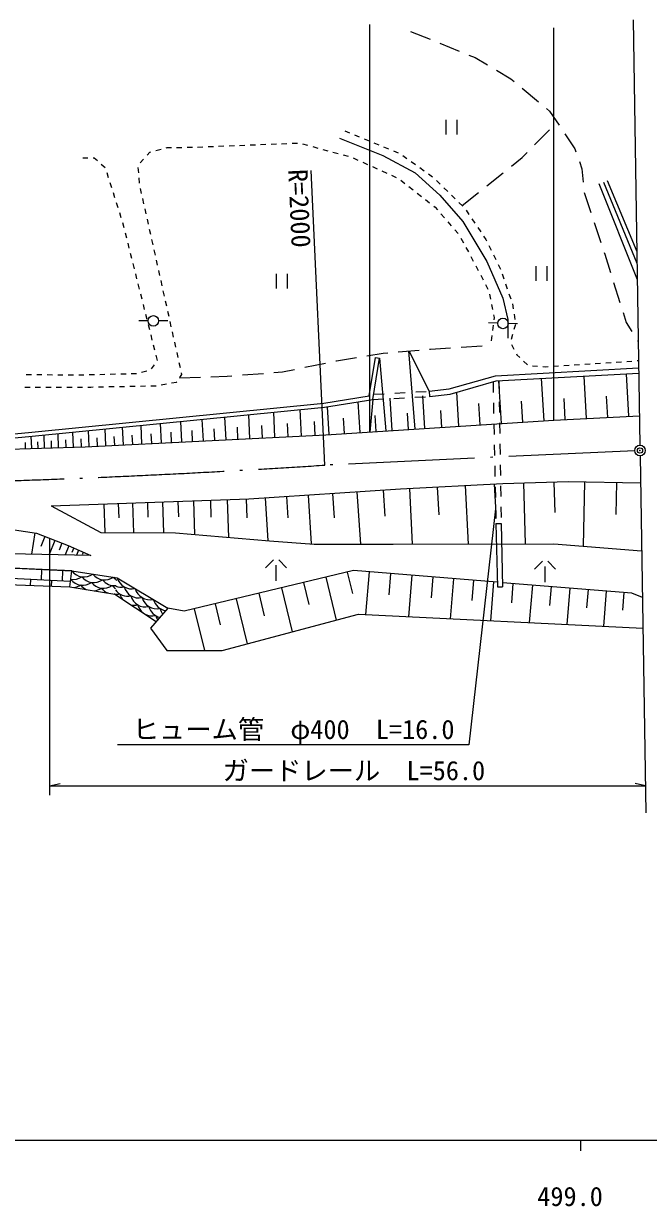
# Model space of a CAD drawing. Units: millimetres, scale not verified. Extents: x 40000 to 680000, y 20000 to 380000.
# Drawn here: x 515017 to 574445, y 198715 to 311278 of the extents above; entities that cross this region are included whole.
import ezdxf
from ezdxf.enums import TextEntityAlignment as Align

# ---------------------------------------------------------------- set-up
doc = ezdxf.new("R2010")
doc.units = ezdxf.units.MM
doc.header["$LTSCALE"] = 1000
doc.header["$PDMODE"] = 32
doc.header["$PDSIZE"] = 500
doc.linetypes.add('LONG_DASHED_DOTTED', pattern=[15.25, 12, -1.5, 0.25, -1.5])
for name, color, linetype, lineweight in [('M-BGD', 7, 'Continuous', 13), ('M-BMK', 7, 'LONG_DASHED_DOTTED', 13), ('M-STR-HTXT', 7, 'Continuous', 13), ('M-STR-STRC', 7, 'Continuous', 13), ('M-TTL-BAND', 7, 'Continuous', 25)]:
    doc.layers.add(name, color=color, linetype=linetype, lineweight=lineweight)
doc.layers.add('M-OTRS', color=6, linetype='Continuous')
doc.styles.add('ＭＳ ゴシック', font='')
doc.styles.get('ＭＳ ゴシック').set_extended_font_data('MS Gothic')

msp = doc.modelspace()

# ---------------------------------------------------------------- linework, layer by layer
at = {"layer": 'M-BGD'}
for p, q in [((551820, 310536), (553675, 309787)), ((554602, 309413), (556457, 308664)), ((557384, 308290), (557979, 308049)), ((557979, 308049), (559147, 307357)), ((560007, 306846), (561375, 306036)), ((561375, 306036), (561689, 305772)), ((562455, 305129), (563988, 303844)), ((564754, 303201), (565046, 302956)), ((565046, 302956), (565947, 301612)), ((555192, 302133), (555192, 300733)), ((556242, 302133), (556242, 300733)), ((565735, 301869), (565759, 301893)), ((545560, 301077), (546023, 300887)), ((546485, 300697), (546948, 300507)), ((563625, 299737), (565032, 301158)), ((566504, 300781), (567454, 299364)), ((528572, 299454), (528665, 299477)), ((528665, 299477), (529069, 299484)), ((529569, 299494), (530069, 299503)), ((530569, 299512), (531069, 299521)), ((531569, 299538), (532068, 299558)), ((532568, 299578), (533067, 299597)), ((533567, 299617), (534067, 299637)), ((534566, 299657), (535066, 299677)), ((535565, 299696), (536065, 299716)), ((536565, 299736), (537064, 299756)), ((537564, 299776), (538063, 299796)), ((538563, 299815), (539063, 299835)), ((539562, 299855), (540062, 299875)), ((540561, 299895), (541061, 299914)), ((541549, 299833), (542032, 299702)), ((542514, 299571), (542997, 299440)), ((547410, 300317), (547873, 300128)), ((548336, 299938), (548798, 299748)), ((549261, 299558), (549723, 299368)), ((521133, 298487), (520658, 298487)), ((521736, 298487), (521633, 298487)), ((522031, 298220), (521736, 298487)), ((526088, 298021), (526419, 298395)), ((526751, 298769), (527006, 299057)), ((527006, 299057), (527118, 299085)), ((527603, 299208), (528088, 299331)), ((543480, 299309), (543962, 299179)), ((544445, 299048), (544927, 298917)), ((545410, 298786), (545892, 298655)), ((546369, 298507), (546824, 298300)), ((550186, 299178), (550648, 298988)), ((551079, 298741), (551485, 298450)), ((561412, 297718), (562427, 298527)), ((562427, 298527), (562921, 299026)), ((567454, 299364), (567552, 299087)), ((522772, 297549), (522401, 297884)), ((525959, 297091), (525924, 297589)), ((547279, 298093), (547734, 297886)), ((548189, 297679), (548644, 297471)), ((549099, 297264), (549554, 297057)), ((551892, 298158), (552298, 297867)), ((552704, 297575), (553110, 297283)), ((567886, 298145), (568126, 297468)), ((568126, 297468), (568253, 296192)), ((523099, 296611), (522948, 297088)), ((523401, 295658), (523250, 296135)), ((526028, 296093), (525994, 296592)), ((550009, 296850), (550464, 296643)), ((550886, 296380), (551279, 296072)), ((553516, 296992), (553922, 296700)), ((554281, 296352), (554640, 296004)), ((559067, 295847), (560631, 297094)), ((569745, 296076), (573391, 286937)), ((570165, 296195), (573366, 288493)), ((570534, 296349), (573348, 289577)), ((523703, 294705), (523552, 295181)), ((526240, 295116), (526132, 295604)), ((551673, 295764), (552067, 295456)), ((552461, 295147), (552854, 294839)), ((554998, 295655), (555356, 295306)), ((555714, 294957), (556073, 294608)), ((556722, 293976), (558286, 295223)), ((568353, 295197), (568363, 295100)), ((568363, 295100), (568968, 293296)), ((524005, 293751), (523854, 294228)), ((526458, 294140), (526349, 294628)), ((553248, 294531), (553642, 294223)), ((554036, 293915), (554161, 293817)), ((554161, 293817), (554384, 293559)), ((556431, 294260), (556789, 293911)), ((524307, 292798), (524156, 293275)), ((526675, 293164), (526566, 293652)), ((526892, 292188), (526784, 292676)), ((554712, 293181), (555039, 292803)), ((557100, 293522), (557380, 293108)), ((557660, 292694), (557939, 292279)), ((524579, 291836), (524457, 292321)), ((527109, 291212), (527001, 291700)), ((555366, 292425), (555694, 292047)), ((556021, 291669), (556348, 291292)), ((558219, 291865), (558499, 291450)), ((569286, 292348), (569922, 290452)), ((524822, 290866), (524701, 291351)), ((527327, 290236), (527218, 290724)), ((556609, 290867), (556846, 290427)), ((558779, 291036), (558984, 290733)), ((558984, 290733), (559043, 290613)), ((525066, 289896), (524944, 290381)), ((525309, 288926), (525187, 289411)), ((527544, 289259), (527435, 289747)), ((557084, 289987), (557321, 289547)), ((559264, 290164), (559485, 289716)), ((570240, 289504), (570297, 289336)), ((570297, 289336), (570845, 287598)), ((525552, 287957), (525431, 288442)), ((527761, 288283), (527653, 288771)), ((557559, 289107), (557796, 288667)), ((558033, 288227), (558271, 287787)), ((559706, 289267), (559928, 288819)), ((560149, 288370), (560370, 287922)), ((563733, 288189), (563733, 286789)), ((564783, 288189), (564783, 286789)), ((525796, 286987), (525674, 287472)), ((527978, 287307), (527870, 287795)), ((539046, 287455), (539046, 286055)), ((540096, 287455), (540096, 286055)), ((558499, 287342), (558723, 286895)), ((560541, 287453), (560702, 286980)), ((526039, 286017), (525917, 286502)), ((528196, 286331), (528087, 286819)), ((558946, 286448), (559170, 286001)), ((560864, 286506), (561026, 286033)), ((571145, 286644), (571746, 284736)), ((526282, 285047), (526160, 285532)), ((528413, 285355), (528304, 285843)), ((528630, 284379), (528522, 284867)), ((559343, 285536), (559439, 285046)), ((561187, 285560), (561349, 285087)), ((526525, 284077), (526404, 284562)), ((528848, 283403), (528739, 283891)), ((559534, 284555), (559629, 284064)), ((561510, 284614), (561510, 284614)), ((561510, 284614), (561592, 284120)), ((572047, 283783), (572350, 282821)), ((526854, 282993), (525988, 282999)), ((526769, 283107), (526647, 283592)), ((527012, 282137), (526890, 282622)), ((528719, 282980), (527854, 282986)), ((529065, 282427), (528956, 282915)), ((560118, 282761), (559253, 282791)), ((559683, 282583), (559622, 282087)), ((559725, 283573), (559773, 283322)), ((559773, 283322), (559744, 283080)), ((561983, 282697), (561118, 282727)), ((561803, 282642), (561662, 282163)), ((561673, 283627), (561754, 283134)), ((572350, 282821), (572876, 281980)), ((527255, 281167), (527134, 281652)), ((529282, 281451), (529173, 281939)), ((559561, 281591), (559500, 281094)), ((561522, 281683), (561381, 281203)), ((527499, 280197), (527377, 280682)), ((529499, 280474), (529391, 280962)), ((553635, 280298), (553723, 280306)), ((553723, 280306), (555631, 280423)), ((556630, 280485), (558626, 280608)), ((561426, 280742), (561660, 280300)), ((573407, 281133), (573486, 281007)), ((527742, 279227), (527620, 279712)), ((529717, 279498), (529608, 279986)), ((544712, 279175), (544792, 279191)), ((544792, 279191), (546686, 279498)), ((547673, 279658), (549231, 279910)), ((548477, 279518), (548872, 279455)), ((548872, 279455), (549478, 272510)), ((549231, 279910), (549651, 279947)), ((550647, 280035), (552639, 280210)), ((561894, 279858), (561941, 279769)), ((561941, 279769), (562226, 279490)), ((572392, 279136), (572891, 279170)), ((573390, 279203), (573514, 279211)), ((526238, 278105), (526723, 278226)), ((527163, 278414), (527455, 278820)), ((529934, 278522), (529825, 279010)), ((530073, 277897), (530042, 278034)), ((538821, 278069), (539653, 278131)), ((539653, 278131), (540794, 278367)), ((541774, 278569), (543733, 278973)), ((562584, 279140), (562941, 278791)), ((563411, 278696), (563910, 278668)), ((564409, 278640), (564674, 278625)), ((564674, 278625), (564908, 278640)), ((565407, 278673), (565906, 278706)), ((566405, 278740), (566904, 278773)), ((567403, 278806), (567902, 278839)), ((568401, 278872), (568900, 278905)), ((569399, 278938), (569897, 278971)), ((570396, 279004), (570895, 279037)), ((571394, 279070), (571893, 279103)), ((515255, 277885), (515755, 277882)), ((516255, 277878), (516755, 277875)), ((517255, 277872), (517755, 277869)), ((518255, 277866), (518755, 277863)), ((519255, 277860), (519755, 277857)), ((520255, 277853), (520489, 277852)), ((520489, 277852), (520755, 277859)), ((521255, 277871), (521754, 277884)), ((522254, 277897), (522754, 277909)), ((523254, 277922), (523754, 277935)), ((524254, 277947), (524753, 277960)), ((525253, 277973), (525753, 277985)), ((528114, 276906), (528605, 276995)), ((529097, 277085), (529557, 277169)), ((529557, 277169), (529576, 277196)), ((529837, 277564), (531835, 277639)), ((529865, 277604), (530073, 277897)), ((532834, 277677), (534387, 277736)), ((534387, 277736), (534832, 277769)), ((535829, 277844), (537824, 277994)), ((559669, 277181), (559689, 276182)), ((560491, 273213), (560232, 277281)), ((560237, 277283), (560252, 276283)), ((564526, 273471), (564269, 277506)), ((568560, 273697), (568343, 277731)), ((572600, 273914), (572383, 277954)), ((515123, 276695), (515623, 276695)), ((516123, 276695), (516623, 276695)), ((517123, 276695), (517623, 276695)), ((518123, 276695), (518623, 276695)), ((519123, 276695), (519623, 276695)), ((520123, 276695), (520623, 276695)), ((521123, 276695), (521405, 276695)), ((521405, 276695), (521623, 276699)), ((522123, 276708), (522623, 276718)), ((523123, 276728), (523623, 276737)), ((524123, 276747), (524622, 276756)), ((525122, 276766), (525622, 276775)), ((526122, 276785), (526622, 276794)), ((527122, 276804), (527604, 276813)), ((527604, 276813), (527622, 276816)), ((548323, 276006), (549322, 276060)), ((550320, 276114), (551319, 276168)), ((552317, 276223), (553316, 276277)), ((553180, 272746), (552983, 275841)), ((556423, 272953), (556216, 276196)), ((570580, 273805), (570471, 275825)), ((544091, 272166), (543922, 274819)), ((547016, 272353), (546829, 275278)), ((548243, 275501), (547938, 272412)), ((548243, 275501), (549241, 275555)), ((550086, 272549), (549890, 275619)), ((550240, 275609), (551238, 275663)), ((552237, 275717), (553235, 275772)), ((558457, 273083), (558327, 275117)), ((559709, 275182), (559729, 274182)), ((560267, 275283), (560282, 274283)), ((562509, 273342), (562380, 275359)), ((566543, 273588), (566434, 275605)), ((532113, 271570), (532012, 273618)), ((534268, 271677), (534162, 273832)), ((536536, 271789), (536424, 274057)), ((538924, 271906), (538806, 274294)), ((541436, 272030), (541312, 274543)), ((545553, 272260), (545460, 273722)), ((548551, 272451), (548453, 273986)), ((551633, 272648), (551534, 274195)), ((554802, 272850), (554698, 274471)), ((521260, 271035), (521186, 272542)), ((522846, 271113), (522768, 272699)), ((524515, 271196), (524432, 272864)), ((526271, 271282), (526184, 273039)), ((528120, 271373), (528029, 273222)), ((530065, 271469), (529969, 273415)), ((531089, 271520), (531039, 272544)), ((533191, 271624), (533137, 272701)), ((535402, 271733), (535346, 272867)), ((537730, 271847), (537671, 273041)), ((540180, 271968), (540118, 273225)), ((542764, 272096), (542698, 273423)), ((559749, 273182), (559770, 272182)), ((560297, 273283), (560312, 272283)), ((515205, 270829), (515186, 271405)), ((515781, 270848), (515743, 272001)), ((516398, 270868), (516378, 271486)), ((517015, 270889), (516975, 272123)), ((517676, 270910), (517654, 271571)), ((518337, 270932), (518294, 272254)), ((519045, 270956), (519022, 271663)), ((519753, 270979), (519706, 272395)), ((520507, 271004), (520482, 271757)), ((522053, 271074), (522014, 271867)), ((523680, 271154), (523639, 271989)), ((525393, 271239), (525350, 272117)), ((527195, 271328), (527150, 272252)), ((529092, 271421), (529045, 272394)), ((560327, 271283), (560342, 270284)), ((559790, 271183), (559810, 270183)), ((559830, 269183), (559850, 268183)), ((560357, 269284), (560372, 268284)), ((549219, 266882), (549382, 264390)), ((551712, 267034), (551993, 261740)), ((554359, 267174), (554500, 264527)), ((557007, 267314), (557301, 261753)), ((559787, 267462), (559935, 264681)), ((559871, 267183), (559891, 266184)), ((560387, 267284), (560402, 266284)), ((562570, 267563), (562739, 261767)), ((565467, 267647), (565552, 264750)), ((568365, 267660), (568258, 261548)), ((571421, 267607), (571368, 264551)), ((525374, 265664), (525473, 262823)), ((526794, 265713), (526844, 264293)), ((528215, 265762), (528317, 262807)), ((529692, 265814), (529744, 264336)), ((531170, 265865), (531282, 262649)), ((532778, 265921), (532834, 264313)), ((534386, 265976), (534511, 262377)), ((536186, 266039), (536248, 264239)), ((537983, 266149), (538249, 262063)), ((540025, 266282), (540159, 264239)), ((542068, 266415), (542372, 261756)), ((544398, 266567), (544550, 264238)), ((546727, 266719), (547053, 261735)), ((522643, 265569), (522738, 262838)), ((524009, 265616), (524056, 264251)), ((559911, 265184), (559931, 264184)), ((560417, 265284), (560432, 264284)), ((559941, 263699), (560441, 263698)), ((559941, 263699), (560083, 257667)), ((560441, 263698), (560583, 257679)), ((516065, 262803), (515766, 260789)), ((517023, 262469), (516654, 261521)), ((517972, 262100), (517447, 260755)), ((518644, 261838), (518382, 261165)), ((519315, 261574), (518951, 260724)), ((519775, 261377), (519593, 260952)), ((520234, 261180), (520030, 260702)), ((519610, 259185), (483757, 260875)), ((520694, 260983), (520592, 260744)), ((521154, 260786), (521108, 260680)), ((538786, 260239), (538036, 259489)), ((539286, 260239), (540036, 259489)), ((564369, 260120), (563619, 259370)), ((564869, 260120), (565619, 259370)), ((519487, 258190), (483810, 259871)), ((516720, 259321), (516673, 258323)), ((518718, 259227), (518671, 258228)), ((519422, 257672), (519610, 259185)), ((539036, 258239), (539036, 259739)), ((545798, 259086), (546291, 257037)), ((547883, 259106), (547552, 255030)), ((549921, 258940), (549755, 256902)), ((564619, 258120), (564619, 259620)), ((515674, 258370), (515648, 257814)), ((517672, 258275), (517647, 257739)), ((541648, 258088), (542153, 255987)), ((543749, 258594), (544734, 254496)), ((551959, 258774), (551638, 254830)), ((553931, 258614), (553770, 256642)), ((555903, 258453), (555592, 254636)), ((557812, 258298), (557656, 256389)), ((559720, 258142), (559419, 254448)), ((561567, 257992), (561417, 256145)), ((563414, 257842), (563123, 254267)), ((537391, 257065), (537910, 254910)), ((539546, 257583), (540557, 253380)), ((560083, 257667), (560583, 257679)), ((565201, 257696), (565056, 255909)), ((566989, 257551), (566707, 254091)), ((568719, 257410), (568578, 255680)), ((570448, 257269), (570176, 253921)), ((572123, 257133), (571986, 255459)), ((531251, 255588), (532209, 251602)), ((533244, 256067), (533723, 254074)), ((535237, 256547), (536273, 252237))]:
    msp.add_line(p, q, dxfattribs=at)
for points in [[(545058, 300373), (549189, 298733), (552256, 297093), (554625, 294967), (556811, 292446), (559089, 288650), (560607, 285158), (561093, 283123), (561093, 281331)], [(365163, 269400), (412980, 269564), (415105, 270141), (457289, 270113), (483235, 270310), (496309, 270784), (507178, 271180), (515836, 272010), (543634, 274774), (548243, 275501), (548872, 279455)], [(365388, 269801), (412926, 269964), (415052, 270541), (457288, 270513), (483226, 270710), (496294, 271184), (507151, 271579), (515798, 272408), (543583, 275171), (547893, 275850), (548477, 279518)], [(552277, 272689), (551648, 280123), (553586, 276291), (553613, 275792)], [(553586, 276291), (555498, 276521), (559894, 277765), (573525, 278518)], [(553613, 275792), (555596, 276029), (559977, 277268), (573533, 278017)], [(365388, 269801), (364741, 268651), (412781, 269246), (415883, 269406), (476240, 269948), (487704, 269989), (498944, 270297), (508387, 270605), (520859, 271015), (543750, 272144), (565460, 273530), (573598, 273967)], [(517646, 265396), (536431, 266047), (550857, 266989), (560605, 267505), (566831, 267687), (573701, 267567)], [(517646, 265396), (522367, 262840), (529474, 262801), (538396, 262051), (542660, 261735), (550161, 261735), (565440, 261774), (573804, 261103)], [(408433, 254929), (444344, 255585), (483757, 260875), (519610, 259185), (523922, 258548), (528733, 255641)], [(408433, 254929), (408418, 253002), (444848, 253669), (483855, 259006), (519422, 257672), (523678, 256993), (527632, 254377)], [(560073, 258114), (546386, 259228), (530278, 255354), (528733, 255641)], [(573875, 256660), (572869, 257072), (560574, 258073)], [(528733, 255641), (527093, 253758), (528642, 251602), (533896, 251602), (546863, 255064), (573922, 253737)]]:
    msp.add_lwpolyline(points, dxfattribs=at)
msp.add_lwpolyline([(357911, 261090), (356423, 263125), (374578, 263218), (390745, 263475), (420051, 263834), (455721, 264244), (486618, 264655), (490622, 263526), (512432, 263343), (516230, 262779), (519259, 261598), (521414, 260674), (488721, 261341), (484697, 263173), (470976, 262532), (451355, 261703), (444169, 261427), (424151, 261127), (407174, 260613)], close=True, dxfattribs=at)
for centre in [(527354, 282989), (560618, 282744)]:
    msp.add_circle(centre, 500, dxfattribs=at)
for centre, start, end in [((520752, 260078), 217.98496, 305.19035), ((520635, 259286), 219.03722, 305.1906), ((519705, 259828), 262.3392, 305.1906), ((519588, 259037), 279.5805, 305.1906), ((521566, 258744), 217.98496, 245.3405), ((521683, 259536), 217.98496, 305.1906), ((522614, 258994), 217.98496, 305.1906), ((522731, 259785), 217.9852, 305.1901), ((523662, 259243), 217.98496, 275.66344), ((524592, 258701), 217.98496, 234.95807), ((524709, 259493), 217.98545, 235.26962), ((525321, 258929), 195.25913, 282.46457), ((521566, 258744), 276.5354, 305.1906), ((523545, 258452), 217.98496, 249.12407), ((523545, 258452), 272.75184, 275.37421), ((523845, 258419), 264.44747, 282.46476), ((524907, 258244), 216.35996, 282.46476), ((524258, 259104), 251.32086, 282.46476), ((525556, 257385), 195.25913, 216.58476), ((525970, 258070), 195.25913, 282.46476), ((526619, 257210), 195.25913, 282.46476), ((527033, 257895), 195.25932, 282.46437), ((527682, 257035), 195.25913, 282.46476), ((525556, 257385), 256.42013, 282.46476), ((527268, 256351), 195.25913, 232.03989), ((528331, 256176), 195.25913, 255.7675), ((528745, 256861), 195.25952, 262.05474), ((529394, 256001), 195.25913, 218.53945), ((527268, 256351), 240.965, 282.46476), ((528980, 255317), 195.25913, 212.94538)]:
    msp.add_arc(centre, 1450, start, end, dxfattribs=at)
at = {"layer": 'M-BMK'}
msp.add_line((573152, 270629), (543670, 269260), dxfattribs=at)
at = {"layer": 'M-BMK', "linetype": 'Continuous'}
msp.add_circle((573651, 270652), 500, dxfattribs=at)
at = {"layer": 'M-BMK'}
msp.add_arc((481526, 1218536), 951307, 269.68985, 273.74552, dxfattribs=at)
at = {"layer": 'M-OTRS'}
msp.add_point((573651, 270652), dxfattribs=at)
at = {"layer": 'M-STR-HTXT'}
for p, q in [((572995, 311638), (573643, 271152)), ((543670, 269260), (542368, 297304)), ((573659, 270152), (574204, 236161)), ((517483, 262290), (517483, 237842)), ((517483, 238723), (518483, 238973)), ((517483, 238723), (574181, 238723)), ((574181, 238723), (573181, 238973))]:
    msp.add_line(p, q, dxfattribs=at)
msp.add_lwpolyline([(559913, 265094), (557368, 242643), (523946, 242643)], dxfattribs=at)
at = {"layer": 'M-STR-STRC'}
for p, q in [((547938, 272412), (547938, 311205)), ((565460, 273530), (565460, 310885))]:
    msp.add_line(p, q, dxfattribs=at)
at = {"layer": 'M-TTL-BAND'}
for p, q in [((40000, 205000), (579000, 205000)), ((568000, 205000), (568000, 204000))]:
    msp.add_line(p, q, dxfattribs=at)

# ---------------------------------------------------------------- texts
at = {"layer": 'M-STR-HTXT', "style": 'ＭＳ ゴシック'}
msp.add_text('R=2000', height=1833, rotation=272.569, dxfattribs=at).set_placement((539806, 293634), align=Align.BOTTOM_CENTER)
for s, p in [('ヒューム管\u3000φ400  L=16.0', (540698, 242643)), ('ガードレール\u3000L=56.0', (546429, 238723))]:
    msp.add_text(s, height=1833, dxfattribs=at).set_placement(p, align=Align.BOTTOM_CENTER)
at = {"layer": 'M-TTL-BAND', "style": 'ＭＳ ゴシック'}
msp.add_text('499.0', height=1833, dxfattribs=at).set_placement((567000, 198195), align=Align.BOTTOM_CENTER)

doc.saveas('drawing.dxf')
